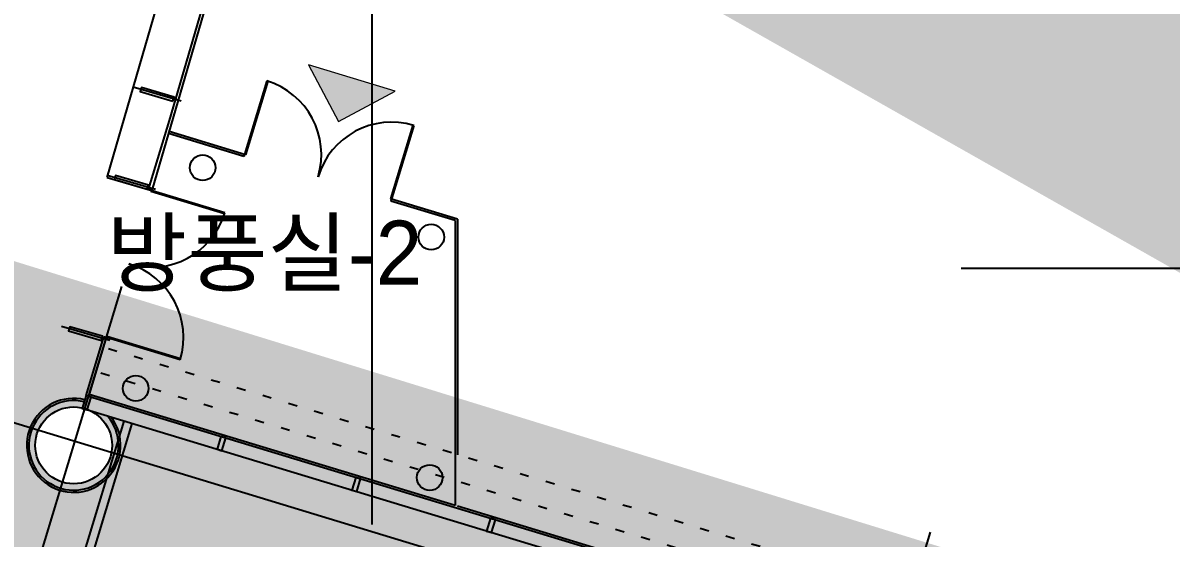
# Model space of a CAD drawing. Header units: metres. Extents: x 630750 to 860239, y 578133 to 726633.
# Drawn here: x 724016 to 737464, y 629753 to 635785 of the extents above; entities that cross this region are included whole.
import ezdxf

# ---------------------------------------------------------------- set-up
doc = ezdxf.new("R2010")
doc.units = ezdxf.units.M
doc.header["$LTSCALE"] = 300
for name, pattern in [('3$0$HIDDEN-1', [1.4, 0.35, -0.7, 0.35]), ('3$0$업무시설_XR-BASE$0$CONTINO', [0]), ('3$0$업무시설_xr-base$0$CONTINOUS', [0])]:
    doc.linetypes.add(name, pattern=pattern)
doc.layers.get('Defpoints').update_dxf_attribs({"color": 8})
for name, color, linetype in [('3$0$A-CON', 2, 'Continuous'), ('3$0$A-WALL-CONC', 2, 'Continuous'), ('3$0$KUK-F-STAIR', 4, 'Continuous'), ('3$0$KUK-WALL-DRYWALL', 4, 'Continuous'), ('3$0$KUK-WALL-FIN 1', 30, 'Continuous'), ('3$0$KUK-WALL-FIN_1', 30, 'Continuous'), ('A-CEN-1', 1, 'Continuous'), ('A-CON', 2, 'Continuous'), ('A-HAT-253', 253, 'Continuous'), ('A-STONE', 6, 'Continuous'), ('A-TXT', 3, 'Continuous'), ('A-WIN-GLASS', 4, 'Continuous'), ('KUK_WALL_우드블럭라인', 30, 'Continuous')]:
    doc.layers.add(name, color=color, linetype=linetype)
doc.layers.add('A-WALL', color=130, linetype='Continuous', lineweight=18)
doc.styles.add('돋움', font='')
doc.styles.get('돋움').set_extended_font_data('Dotum')

# ---------------------------------------------------------------- blocks, each defined once
blk = doc.blocks.new('*U39')
at = {"layer": 'A-WALL', "color": 1, "linetype": 'Continuous'}
for p, q in [((49.57693041230284, -42.17321923643901), (46.57693041230281, -45.17321923643895)), ((46.57693041230281, -45.17321923643895), (46.57693041230281, -42.17321923643901))]:
    blk.add_line(p, q, dxfattribs=at)
at = {"layer": 'A-WALL', "color": 1, "linetype": 'Continuous', "extrusion": (0, 0, -1)}
blk.add_solid([(-46.57693041230281, -42.17321923643901), (-49.57693041230284, -42.17321923643901), (-46.57693041230281, -45.17321923643895)], dxfattribs=at)
blk = doc.blocks.new('ARROW_01')
at = {"layer": 'A-WALL', "color": 1}
blk.add_lwpolyline([(49.57693041230284, -42.17321923643901), (46.57693041230281, -45.17321923643895), (46.57693041230281, -42.17321923643892), (49.57693041230284, -42.17321923643901)], dxfattribs=at)
at = {"layer": 'A-WALL', "color": 1, "linetype": 'Continuous'}
blk.add_blockref('*U39', (0, 0), dxfattribs=at)
blk = doc.blocks.new('A$C78790056')
at = {"layer": 'A-WIN-GLASS'}
blk.add_lwpolyline([(115.4844652461761, 191.3728172595147), (58.06956524829729, 208.7949083565036), (12.77212839730305, 59.51616836020685), (70.1870283962005, 42.09407726310155)], close=True, dxfattribs=at)
blk = doc.blocks.new('3$0$con2')
at = {"layer": '3$0$A-WALL-CONC', "linetype": '3$0$업무시설_xr-base$0$CONTINOUS'}
h = blk.add_hatch(color=251, dxfattribs=at)
h.dxf.hatch_style = 1
edge = h.paths.add_edge_path(flags=17)
edge.add_arc((-134345.8576933428, -276172.1559447603), 450, 0, 360)
h.paths.add_polyline_path([(-156156.5831764939, -311179.8801300706), (-156334.967498856, -311089.4421207191), (-156922.8145596481, -312248.9402160676), (-156744.4302372805, -312339.3782254228)], flags=16)
h.paths.add_polyline_path([(-157332.2772980689, -313498.8763207732), (-157510.6616204328, -313408.4383114207), (-158053.2896765567, -314478.7442455854), (-157874.9053541816, -314569.1822549434)], flags=16)
h.paths.add_polyline_path([(-94657.59437126508, -334034.6891811512), (-94715.66800825325, -334226.072181146), (-93739.6147082786, -334522.2477297833), (-93681.54107129043, -334330.8647297885)], flags=17)
h.paths.add_polyline_path([(-111499.3047738786, -328924.210122052), (-111557.3784108649, -329115.5931220468), (-110581.3251108921, -329411.768670685), (-110523.2514739039, -329220.3856706893)], flags=17)
h.paths.add_polyline_path([(-109394.0917739331, -329563.0201289126), (-109452.1654109213, -329754.4031289074), (-108476.1121109485, -330050.5786775447), (-108418.0384739603, -329859.1956775499)], flags=17)
h.paths.add_polyline_path([(-107288.8787739801, -330201.8301357388), (-107346.9524109664, -330393.2131357336), (-106370.8991109936, -330689.3886843709), (-106312.8254740055, -330498.0056843761)], flags=17)
h.paths.add_polyline_path([(-105183.6657740383, -330840.6401426116), (-105241.7394110265, -331032.0231426064), (-104265.6861110519, -331328.1986912437), (-104207.6124740637, -331136.8156912489)], flags=17)
h.paths.add_polyline_path([(-103078.4527741003, -331479.4501494936), (-103136.5264110885, -331670.8331494894), (-102160.4731111138, -331967.0086981267), (-102102.3994741256, -331775.6256981309)], flags=16)
h.paths.add_polyline_path([(-100973.2397741566, -332118.2601563543), (-101031.3134111448, -332309.6431563491), (-100055.2601111702, -332605.8187049864), (-99997.18647418199, -332414.4357049916)], flags=16)
h.paths.add_polyline_path([(-98868.02677420927, -332757.0701632065), (-98926.10041119745, -332948.4531632013), (-97950.0471112228, -333244.6287118386), (-97891.97347423648, -333053.2457118438)], flags=16)
h.paths.add_polyline_path([(-96762.81377425631, -333395.8801700411), (-96820.88741124449, -333587.2631700359), (-95844.83411126984, -333883.4387186732), (-95786.76047428352, -333692.0557186775)], flags=16)
edge = h.paths.add_edge_path(flags=17)
edge.add_arc((-134345.8563567924, -286072.1815134216), 450, 0, 360)
h.paths.add_polyline_path([(-143845.8592335361, -275922.156550906), (-143845.8592335361, -275872.156550906), (-144545.8533352896, -275872.156550906), (-144545.8533352896, -286422.156550906), (-141345.8537281466, -286422.156550906), (-141345.8537281466, -286222.1570651344), (-143845.8533352896, -286222.156550906), (-143845.8533352896, -285772.1609466186), (-144345.8533352896, -285772.1609466186), (-144345.8533352896, -276572.156550906), (-143845.8533352896, -276572.156550906), (-143845.8533352896, -276122.156550906), (-141745.8533352896, -276122.156550906), (-141345.85372924, -276122.1569182335), (-141345.85372924, -275922.1570140215)], flags=17)
h.paths.add_polyline_path([(-104645.8567190229, -260722.1560115957), (-107545.8564684561, -260722.1547972992), (-107545.8564692999, -260922.1547972992), (-104645.8567190229, -260922.1560115957)], flags=16)
h.paths.add_polyline_path([(-105845.8567807044, -322372.1547971837), (-105845.8567807044, -325422.1547971837), (-105555.8567807044, -325422.1547971837), (-105555.8567807044, -325222.1547971837), (-105645.8567807044, -325222.1547971837), (-105645.8567807044, -322572.1547971837), (-99445.85678070439, -322572.1547971837), (-99445.85678070439, -325222.1547971837), (-104555.8567807044, -325222.1547971837), (-104555.8567807044, -325422.1547971837), (-99245.85678070439, -325422.1547971837), (-99245.85678070439, -322372.1547971837)], flags=17)
edge = h.paths.add_edge_path(flags=17)
edge.add_arc((-99495.85636712825, -295972.15608779), 450, 0, 360)
edge = h.paths.add_edge_path(flags=17)
edge.add_arc((-114495.8576933428, -312472.15608779), 450, 0, 360)
edge = h.paths.add_edge_path(flags=17)
edge.add_arc((-114495.8576933428, -319072.15608779), 450, 0, 360)
edge = h.paths.add_edge_path(flags=16)
edge.add_arc((-114545.8576933428, -327472.15608779), 400, 0, 360)
h.paths.add_polyline_path([(-99895.85636712825, -302172.1546005368), (-99095.85636712825, -302172.1546005368), (-99095.85636712825, -302972.1546005368), (-99895.85636712825, -302972.1546005368)], flags=17)
h.paths.add_polyline_path([(-92295.85769334277, -302072.15608779), (-91595.85769334277, -302072.15608779), (-91595.85769334277, -303072.15608779), (-92295.85769334277, -303072.15608779)], flags=17)
h.paths.add_polyline_path([(-92295.85769334277, -311972.15608779), (-91595.85769334277, -311972.15608779), (-91595.85769334277, -312972.15608779), (-92295.85769334277, -312972.15608779)], flags=17)
edge = h.paths.add_edge_path()
edge.add_arc((-127717.7200647521, -334910.6238654194), 400, 0, 360)
h.paths.add_polyline_path([(-166745.8579804118, -285572.1560812503), (-165945.8579804118, -285572.1560812503), (-165945.8579804118, -286372.1560812503), (-166745.8579804118, -286372.1560812503)], flags=16)
h.paths.add_polyline_path([(-151620.1005258582, -327239.6287948716), (-152385.6325258373, -327007.3342469143), (-152617.9270737938, -327772.8662468906), (-151852.3950738165, -328005.1607948489)], flags=16)
h.paths.add_polyline_path([(-164251.3785254828, -323406.7687535699), (-165016.9105254601, -323174.4742056126), (-165249.2050734184, -323940.0062055899), (-164483.6730734411, -324172.3007535472)], flags=17)
h.paths.add_polyline_path([(-165728.1357749405, -305715.7474075904), (-166493.6677749178, -305483.452859633), (-166725.9623228743, -306248.9848596103), (-165960.430322897, -306481.2794075677)], flags=16)
h.paths.add_polyline_path([(-170567.0175252951, -321490.33873292), (-171332.5495252724, -321258.0441849617), (-171564.8440732307, -322023.576184939), (-170799.3120732534, -322255.8707328964)], flags=17)
h.paths.add_polyline_path([(-166745.8563654407, -295572.1542682223), (-165945.8563654407, -295572.1542682223), (-165945.8563654407, -296372.1542682223), (-166745.8563654407, -296372.1542682223)], flags=16)
edge = h.paths.add_edge_path(flags=16)
edge.add_arc((-137840.0001433849, -314543.9354146126), 450, 0, 360)
edge = h.paths.add_edge_path(flags=16)
edge.add_arc((-128366.5416436682, -317418.580445588), 450, 0, 360)
h.paths.add_polyline_path([(-146814.5461162537, -311402.673310296), (-147580.078116231, -311170.3787623377), (-147812.3726641893, -311935.910762315), (-147046.840664212, -312168.2053102724)], flags=16)
h.paths.add_polyline_path([(-182399.0989564455, -318004.4905875133), (-183068.9394564259, -317801.232858051), (-183272.1971858873, -318471.0733580304), (-182602.3566859088, -318674.3310874937)], flags=16)
h.paths.add_polyline_path([(-183245.8579804118, -305522.1562243555), (-182545.8579804118, -305522.1562243555), (-182545.8579804118, -306222.1562243555), (-183245.8579804118, -306222.1562243555)], flags=16)
h.paths.add_polyline_path([(-183245.8579804118, -295622.1562243555), (-182545.8579804118, -295622.1562243555), (-182545.8579804118, -296322.1562243555), (-183245.8579804118, -296322.1562243555)], flags=17)
h.paths.add_polyline_path([(-183245.8579804118, -285722.1562243555), (-182545.8579804118, -285722.1562243555), (-182545.8579804118, -286422.1562243555), (-183245.8579804118, -286422.1562243555)], flags=17)
h.paths.add_polyline_path([(-183245.8579804118, -280472.1542567856), (-182545.8579804118, -280472.1542567856), (-182545.8579804118, -281172.1542567856), (-183245.8579804118, -281172.1542567856)], flags=17)
h.paths.add_polyline_path([(-167847.8235250528, -312701.2269073821), (-168613.3555250301, -312468.9323594248), (-168845.6500729884, -313234.4643594021), (-168080.1180730111, -313466.7589073594)], flags=17)
h.paths.add_polyline_path([(-173995.8579804118, -310859.8697950983), (-173195.8579804118, -310859.8697950983), (-173195.8579804118, -311659.8697950983), (-173995.8579804118, -311659.8697950983)], flags=16)
h.paths.add_polyline_path([(-173995.8579804118, -305472.1562243555), (-173195.8579804118, -305472.1562243555), (-173195.8579804118, -306272.1562243555), (-173995.8579804118, -306272.1562243555)], flags=16)
edge = h.paths.add_edge_path(flags=17)
edge.add_arc((-130500.7470595132, -324451.905920992), 450, 0, 360)
edge = h.paths.add_edge_path(flags=17)
edge.add_arc((-139974.2067627966, -321577.2621805075), 450, 0, 360)
h.paths.add_polyline_path([(-148948.7522756144, -318435.9985600862), (-149714.2842755917, -318203.7040121289), (-149946.57882355, -318969.2360121062), (-149181.0468235727, -319201.5305600635)], flags=16)
h.paths.add_polyline_path([(-173995.8579804118, -295572.1562243555), (-173195.8579804118, -295572.1562243555), (-173195.8579804118, -296372.1562243555), (-173995.8579804118, -296372.1562243555)], flags=16)
h.paths.add_polyline_path([(-173995.8579804118, -285672.1562243555), (-173195.8579804118, -285672.1562243555), (-173195.8579804118, -286472.1562243555), (-173995.8579804118, -286472.1562243555)], flags=16)
h.paths.add_polyline_path([(-164445.8533352896, -276572.1562243555), (-163645.8533352896, -276572.1562243555), (-163645.8533352896, -275772.1562243555), (-164445.8533352896, -275772.1562243555)], flags=16)
h.paths.add_polyline_path([(-173945.8579804118, -276472.1560813257), (-173345.8579804118, -276472.1560813257), (-173345.8579804118, -275872.1560813257), (-173945.8579804118, -275872.1560813257)], flags=17)
h.paths.add_polyline_path([(-144645.8530106566, -302172.1552083608), (-143845.8530106566, -302172.1552083608), (-143845.8530106566, -302972.1552083608), (-144645.8530106566, -302972.1552083608)], flags=17)
h.paths.add_polyline_path([(-144645.8530106566, -295572.1552083608), (-143845.8530106566, -295572.1552083608), (-143845.8530106566, -296372.1552083608), (-144645.8530106566, -296372.1552083608)], flags=16)
h.paths.add_polyline_path([(-99845.85636712825, -327072.1547499498), (-99045.85636712825, -327072.1547499498), (-99045.85636712825, -327872.1547499498), (-99845.85636712825, -327872.1547499498)], flags=16)
h.paths.add_polyline_path([(-154445.8530106566, -302272.1552083608), (-153845.8530106566, -302272.1552083608), (-153845.8530106566, -302872.1552083608), (-154445.8530106566, -302872.1552083608)], flags=17)
edge = h.paths.add_edge_path(flags=17)
edge.add_arc((-124445.8564897778, -286072.15608779), 350, 0, 360)
edge = h.paths.add_edge_path(flags=17)
edge.add_arc((-124445.8564897778, -295972.1547972992), 350, 0, 360)
edge = h.paths.add_edge_path(flags=17)
edge.add_arc((-134345.8550171427, -302572.1546182683), 350, 0, 360)
edge = h.paths.add_edge_path(flags=17)
edge.add_arc((-134345.8550171427, -295972.1546182692), 350, 0, 360)
h.paths.add_polyline_path([(-92345.85798041178, -253222.1524974763), (-91645.85798041178, -253222.1524974763), (-91645.85798041178, -253922.1524974763), (-92345.85798041178, -253922.1524974763)], flags=17)
h.paths.add_polyline_path([(-173995.8579804118, -253222.1524974763), (-173295.8579804118, -253222.1524974763), (-173295.8579804118, -253922.1524974763), (-173995.8579804118, -253922.1524974763)], flags=17)
h.paths.add_polyline_path([(-92345.85821095695, -333872.1562235154), (-91645.85821095695, -333872.1562235154), (-91645.85821095695, -334572.1562235154), (-92345.85821095695, -334572.1562235154)], flags=17)
h.paths.add_polyline_path([(-92395.85769334277, -327072.15608779), (-91645.85769334277, -327072.15608779), (-91645.85769334277, -327872.15608779), (-92395.85769334277, -327872.15608779)], flags=16)
h.paths.add_polyline_path([(-92295.85769334277, -318572.15608779), (-91595.85769334277, -318572.15608779), (-91595.85769334277, -319572.15608779), (-92295.85769334277, -319572.15608779)], flags=17)
edge = h.paths.add_edge_path(flags=17)
edge.add_arc((-107945.8576933428, -329272.15608779), 450, 0, 360)
edge = h.paths.add_edge_path(flags=17)
edge.add_arc((-107945.8576933428, -295972.15608779), 500, 0, 360)
h.paths.add_polyline_path([(-108345.8579804118, -318572.1560813257), (-107545.8579804118, -318572.1560813257), (-107545.8579804118, -319572.1560813257), (-108345.8579804118, -319572.1560813257)], flags=17)
h.paths.add_polyline_path([(-108345.8579804118, -311972.1562243555), (-107545.8579804118, -311972.1562243555), (-107545.8579804118, -312972.1562243555), (-108345.8579804118, -312972.1562243555)], flags=17)
h.paths.add_polyline_path([(-108345.8579804118, -302072.1562243555), (-107545.8579804118, -302072.1562243555), (-107545.8579804118, -303072.1562243555), (-108345.8579804118, -303072.1562243555)], flags=17)
h.paths.add_polyline_path([(-124845.8595736942, -253172.15608779), (-124045.8595736942, -253172.15608779), (-124045.8595736942, -253972.15608779), (-124845.8595736942, -253972.15608779)], flags=17)
h.paths.add_polyline_path([(-144645.8579804118, -253172.1560813257), (-143845.8579804118, -253172.1560813257), (-143845.8579804118, -253972.1560813257), (-144645.8579804118, -253972.1560813257)], flags=17)
h.paths.add_polyline_path([(-164445.6069526359, -253172.15608779), (-163645.6069526359, -253172.15608779), (-163645.6069526359, -253972.15608779), (-164445.6069526359, -253972.15608779)], flags=17)
h.paths.add_polyline_path([(-114945.8579804118, -253172.1562243555), (-114145.8579804118, -253172.1562243555), (-114145.8579804118, -253972.1562243555), (-114945.8579804118, -253972.1562243555)], flags=17)
h.paths.add_polyline_path([(-134645.8579804118, -253272.1562243545), (-134045.8579804118, -253272.1562243545), (-134045.8579804118, -253872.1562243545), (-134645.8579804118, -253872.1562243545)], flags=17)
h.paths.add_polyline_path([(-154445.8579804118, -253272.1562243545), (-153845.8579804118, -253272.1562243545), (-153845.8579804118, -253872.1562243545), (-154445.8579804118, -253872.1562243545)], flags=17)
h.paths.add_polyline_path([(-99745.85798041178, -253272.1560813257), (-99145.85798041178, -253272.1560813257), (-99145.85798041178, -253872.1560813257), (-99745.85798041178, -253872.1560813257)], flags=17)
h.paths.add_polyline_path([(-108345.8579804118, -253172.1562243545), (-107545.8579804118, -253172.1562243545), (-107545.8579804118, -253972.1562243545), (-108345.8579804118, -253972.1562243545)], flags=17)
h.paths.add_polyline_path([(-92295.85798041178, -295622.1562243555), (-91595.85798041178, -295622.1562243555), (-91595.85798041178, -296322.1562243555), (-92295.85798041178, -296322.1562243555)], flags=17)
h.paths.add_polyline_path([(-92295.85798041178, -285722.1562243555), (-91595.85798041178, -285722.1562243555), (-91595.85798041178, -286422.1562243555), (-92295.85798041178, -286422.1562243555)], flags=17)
h.paths.add_polyline_path([(-92295.85798041178, -275822.1562243555), (-91595.85798041178, -275822.1562243555), (-91595.85798041178, -276522.1562243555), (-92295.85798041178, -276522.1562243555)], flags=17)
h.paths.add_polyline_path([(-92295.85798041178, -269222.1562243555), (-91595.85798041178, -269222.1562243555), (-91595.85798041178, -269922.1562243555), (-92295.85798041178, -269922.1562243555)], flags=17)
h.paths.add_polyline_path([(-92295.85798041178, -260722.1560813257), (-91595.85798041178, -260722.1560813257), (-91595.85798041178, -261422.1560813257), (-92295.85798041178, -261422.1560813257)], flags=17)
h.paths.add_polyline_path([(-99845.85798041178, -331472.1562243555), (-99045.85798041178, -331472.1562243555), (-99045.85798041178, -332272.1562243555), (-99845.85798041178, -332272.1562243555)], flags=16)
h.paths.add_polyline_path([(-114945.8579804118, -285672.1562243555), (-114145.8579804118, -285672.1562243555), (-114145.8579804118, -286472.1562243555), (-114945.8579804118, -286472.1562243555)], flags=16)
h.paths.add_polyline_path([(-174045.8579804118, -269172.1562243555), (-173245.8579804118, -269172.1562243555), (-173245.8579804118, -269972.1562243555), (-174045.8579804118, -269972.1562243555)], flags=16)
h.paths.add_polyline_path([(-174045.8579804118, -260672.1560813257), (-173245.8579804118, -260672.1560813257), (-173245.8579804118, -261472.1560813257), (-174045.8579804118, -261472.1560813257)], flags=16)
edge = h.paths.add_edge_path(flags=17)
edge.add_arc((-124445.8576933428, -276172.1559447603), 450, 0, 360)
edge = h.paths.add_edge_path(flags=17)
edge.add_arc((-114545.8576933428, -295972.15608779), 450, 0, 360)
edge = h.paths.add_edge_path(flags=17)
edge.add_arc((-114545.8576933428, -302572.15608779), 450, 0, 360)
h.paths.add_polyline_path([(-114945.8579804118, -269172.1562243555), (-114145.8579804118, -269172.1562243555), (-114145.8579804118, -269972.1562243555), (-114945.8579804118, -269972.1562243555)], flags=16)
h.paths.add_polyline_path([(-100595.8579804118, -260722.1562243555), (-99795.85798041178, -260722.1562243555), (-99795.85798041178, -261522.1562243555), (-100595.8579804118, -261522.1562243555)], flags=17)
h.paths.add_polyline_path([(-114945.8579804118, -260672.1560813257), (-114145.8579804118, -260672.1560813257), (-114145.8579804118, -261472.1560813257), (-114945.8579804118, -261472.1560813257)], flags=16)
h.paths.add_polyline_path([(-108345.8563671282, -285672.1547499498), (-107545.8563671282, -285672.1547499498), (-107545.8563671282, -286472.1547499498), (-108345.8563671282, -286472.1547499498)], flags=16)
h.paths.add_polyline_path([(-99895.85636712825, -285672.1547499498), (-99095.85636712825, -285672.1547499498), (-99095.85636712825, -286472.1547499498), (-99895.85636712825, -286472.1547499498)], flags=16)
h.paths.add_polyline_path([(-99895.85636712825, -275772.1547499498), (-99095.85636712825, -275772.1547499498), (-99095.85636712825, -276572.1547499498), (-99895.85636712825, -276572.1547499498)], flags=16)
h.paths.add_polyline_path([(-108345.8563671282, -275772.1547499498), (-107545.8563671282, -275772.1547499498), (-107545.8563671282, -276572.1547499498), (-108345.8563671282, -276572.1547499498)], flags=16)
h.paths.add_polyline_path([(-114945.8563671282, -275772.1547499498), (-114145.8563671282, -275772.1547499498), (-114145.8563671282, -276572.1547499498), (-114945.8563671282, -276572.1547499498)], flags=16)
h.paths.add_polyline_path([(-124845.8563671282, -260672.1547499498), (-124045.8563671282, -260672.1547499498), (-124045.8563671282, -261472.1547499498), (-124845.8563671282, -261472.1547499498)], flags=16)
h.paths.add_polyline_path([(-134745.8563671283, -260672.1547499498), (-133945.8563671283, -260672.1547499498), (-133945.8563671283, -261472.1547499498), (-134745.8563671283, -261472.1547499498)], flags=16)
h.paths.add_polyline_path([(-144645.8563671283, -260672.1547499498), (-143845.8563671283, -260672.1547499498), (-143845.8563671283, -261472.1547499498), (-144645.8563671283, -261472.1547499498)], flags=16)
h.paths.add_polyline_path([(-154545.8563671283, -260672.1547499498), (-153745.8563671283, -260672.1547499498), (-153745.8563671283, -261472.1547499498), (-154545.8563671283, -261472.1547499498)], flags=16)
h.paths.add_polyline_path([(-154545.8563671283, -269172.1547499498), (-153745.8563671283, -269172.1547499498), (-153745.8563671283, -269972.1547499498), (-154545.8563671283, -269972.1547499498)], flags=16)
h.paths.add_polyline_path([(-144645.8563671283, -269172.1547499498), (-143845.8563671283, -269172.1547499498), (-143845.8563671283, -269972.1547499498), (-144645.8563671283, -269972.1547499498)], flags=16)
h.paths.add_polyline_path([(-134745.8563671283, -269172.1547499498), (-133945.8563671283, -269172.1547499498), (-133945.8563671283, -269972.1547499498), (-134745.8563671283, -269972.1547499498)], flags=16)
h.paths.add_polyline_path([(-124845.8563671282, -269172.1547499498), (-124045.8563671282, -269172.1547499498), (-124045.8563671282, -269972.1547499498), (-124845.8563671282, -269972.1547499498)], flags=16)
h.paths.add_polyline_path([(-99895.85636712825, -269172.1547499498), (-99095.85636712825, -269172.1547499498), (-99095.85636712825, -269972.1547499498), (-99895.85636712825, -269972.1547499498)], flags=16)
edge = h.paths.add_edge_path(flags=17)
edge.add_arc((-142631.0758242554, -330333.0349878318), 450, 0, 360)
h.paths.add_polyline_path([(-92245.85648977784, -248122.1547972992), (-91645.85648977784, -248122.1547972992), (-91645.85648977784, -248722.1547972992), (-92245.85648977784, -248722.1547972992)], flags=16)
h.paths.add_polyline_path([(-154545.8530106566, -275772.1552083608), (-153745.8530106566, -275772.1552083608), (-153745.8530106566, -276572.1552083608), (-154545.8530106566, -276572.1552083608)], flags=16)
h.paths.add_polyline_path([(-181495.8564897779, -275872.1547972992), (-180895.8564897779, -275872.1547972992), (-180895.8564897779, -276472.1547972992), (-181495.8564897779, -276472.1547972992)], flags=17)
h.paths.add_polyline_path([(-181495.8564897779, -269272.1547972992), (-180895.8564897779, -269272.1547972992), (-180895.8564897779, -269872.1547972992), (-181495.8564897779, -269872.1547972992)], flags=17)
h.paths.add_polyline_path([(-181495.8564897779, -260772.1547972992), (-180895.8564897779, -260772.1547972992), (-180895.8564897779, -261372.1547972992), (-181495.8564897779, -261372.1547972992)], flags=17)
h.paths.add_polyline_path([(-99745.85648977784, -248122.1547972992), (-99145.85648977784, -248122.1547972992), (-99145.85648977784, -248722.1547972992), (-99745.85648977784, -248722.1547972992)], flags=16)
h.paths.add_polyline_path([(-108245.8564897778, -248122.1547972992), (-107645.8564897778, -248122.1547972992), (-107645.8564897778, -248722.1547972992), (-108245.8564897778, -248722.1547972992)], flags=16)
h.paths.add_polyline_path([(-114845.8564897778, -248122.1547972992), (-114245.8564897778, -248122.1547972992), (-114245.8564897778, -248722.1547972992), (-114845.8564897778, -248722.1547972992)], flags=16)
h.paths.add_polyline_path([(-124745.8564897778, -248122.1547972992), (-124145.8564897778, -248122.1547972992), (-124145.8564897778, -248722.1547972992), (-124745.8564897778, -248722.1547972992)], flags=16)
h.paths.add_polyline_path([(-134645.8564897779, -248122.1547972992), (-134045.8564897779, -248122.1547972992), (-134045.8564897779, -248722.1547972992), (-134645.8564897779, -248722.1547972992)], flags=16)
h.paths.add_polyline_path([(-144545.8564897779, -248122.1547972992), (-143945.8564897779, -248122.1547972992), (-143945.8564897779, -248722.1547972992), (-144545.8564897779, -248722.1547972992)], flags=16)
h.paths.add_polyline_path([(-154445.8564897779, -248122.1547972992), (-153845.8564897779, -248122.1547972992), (-153845.8564897779, -248722.1547972992), (-154445.8564897779, -248722.1547972992)], flags=16)
h.paths.add_polyline_path([(-164345.8564897779, -248122.1547972992), (-163745.8564897779, -248122.1547972992), (-163745.8564897779, -248722.1547972992), (-164345.8564897779, -248722.1547972992)], flags=16)
h.paths.add_polyline_path([(-173945.8564897779, -248122.1547972992), (-173345.8564897779, -248122.1547972992), (-173345.8564897779, -248722.1547972992), (-173945.8564897779, -248722.1547972992)], flags=16)
h.paths.add_polyline_path([(-181495.8564897779, -248122.1547972992), (-180895.8564897779, -248122.1547972992), (-180895.8564897779, -248722.1547972992), (-181495.8564897779, -248722.1547972992)], flags=17)
h.paths.add_polyline_path([(-156129.8194576188, -308837.2831994401), (-156275.2053936239, -309124.0494812405), (-155530.0692156258, -309501.8216516984), (-155767.468990166, -309970.0804979041), (-155589.0791846219, -310060.5076919611), (-155031.8704168297, -308961.4420538213), (-158742.6501794647, -307835.4356849728), (-158800.7238164528, -308026.8186849676), (-158705.0323164559, -308055.8555034617), (-159053.4741383924, -309204.1535034276), (-159149.1656383894, -309175.1166849335), (-159207.2392753794, -309366.4996849274), (-159111.5477753825, -309395.5365034224), (-160940.8673405483, -315424.101003243), (-163476.6920904725, -314654.6253131334), (-161647.3725253067, -308626.0608133128), (-160164.1542753506, -309076.13149998), (-160106.0806383624, -308884.7484999861), (-161589.2988883167, -308434.677813318), (-161240.8570663802, -307286.379813352), (-159757.6388164259, -307736.4505000202), (-159699.5651794358, -307545.0675000263), (-161374.1664293858, -307036.923176369), (-163726.1487274564, -314787.9346761381), (-158751.1624783746, -316297.5543678825), (-158462.7552948858, -315728.6924854185), (-158641.1341340601, -315638.2436607595), (-158853.666059308, -316057.445498492), (-160749.4843405544, -315482.1746402321), (-158513.649316462, -308113.9291404517)], flags=16)
h.paths.add_polyline_path([(-164195.8564932126, -268622.1547972992), (-164395.8564932126, -268622.1547972992), (-164395.8564932126, -260722.1547972992), (-161345.8564932126, -260722.1547972992), (-161345.8564932126, -269922.1547972992), (-164395.8564932126, -269922.1547972992), (-164395.8564932126, -269622.1547972992), (-164195.8564932126, -269622.1547972992), (-164195.8564932126, -269722.1547972992), (-161545.8564932126, -269722.1547972992), (-161545.8564932126, -267322.1547972992), (-163095.8564932126, -267322.1547972992), (-163095.8564932126, -267122.1547972992), (-161545.8564932126, -267122.1547972992), (-161545.8564932126, -260922.1547972992), (-164195.8564932126, -260922.1547972992), (-164195.8564932126, -267122.1547972992), (-164095.8564932126, -267122.1547972992), (-164095.8564932126, -267322.1547972992), (-164195.8564932126, -267322.1547972992)], flags=16)
h.paths.add_polyline_path([(-133745.8550171445, -297419.0153058193), (-133445.8550171445, -297419.0153058193), (-133445.8576933465, -294772.1575573118), (-133745.8576933465, -294772.1575573118)], flags=16)
h.paths.add_polyline_path([(-174045.8564897779, -269972.1547972992), (-174045.8564897779, -269172.1547972992), (-173245.8564897779, -269172.1547972992), (-173245.8564897779, -269972.1547972992)], flags=16)
edge = h.paths.add_edge_path()
edge.add_line((-92095.8619967143, -249472.1541314212), (-92095.8672311048, -249672.1541314222))
edge.add_line((-92095.8619967143, -249472.1541314212), (-92095.8619914784, -249672.1541314222))
edge.add_line((-92095.8619967143, -249472.1540840719), (-92095.85695746196, -249672.1540840784))
edge.add_line((-107745.8564897778, -269122.1544163836), (-107945.8564897778, -269122.1544163836))
edge.add_line((-107945.8564897778, -266622.1563265485), (-107745.8564897778, -266622.1563265485))
edge.add_line((-107945.8564897778, -265972.1563265504), (-107945.8573626208, -266622.1563265485))
edge.add_line((-107945.8564897778, -269122.1544163836), (-107945.8564897778, -269672.1563265504))
edge.add_line((-107745.8564897778, -269472.1563265504), (-107745.8564897778, -269122.1544163836))
edge.add_line((-107745.8573626208, -266622.1563265485), (-107745.8564897778, -265972.1563265504))
edge.add_arc((-131699.447305389, -252472.1540224183), 9200, 49.50486788076574, 89.99999978655659)
edge.add_line((-91895.85648977784, -331197.1560675841), (-91595.85798041178, -331197.1560877919))
edge.add_line((-91595.85771127259, -321272.15608779), (-91895.85648977784, -321272.15608779))
edge.add_line((-102295.8564785889, -264497.1547972992), (-102095.8564785871, -264497.1547972992))
edge.add_line((-102295.8564785889, -263497.1547972992), (-102095.8564785871, -263497.1547972992))
edge.add_line((-102095.8564785871, -264497.1547972992), (-102095.8564785871, -264872.1547972992))
edge.add_line((-102095.8564785889, -262922.1547972992), (-102095.8564785871, -263497.1547972992))
edge.add_line((-102295.8564785889, -264497.1547972992), (-102295.8564785889, -264672.1547972992))
edge.add_line((-102295.8564785889, -263122.1547972992), (-102295.8564785889, -263497.1547972992))
edge.add_line((-102095.8564785871, -264872.1547972992), (-103745.8564937714, -264872.1547972992))
edge.add_line((-102295.8564785889, -264672.1547972992), (-103745.8564935776, -264672.1547972992))
edge.add_line((-112628.4644521776, -328581.5755924158), (-113861.4296740725, -328207.4421807922))
edge.add_line((-112686.5380891657, -328772.9585924105), (-112628.4644521776, -328581.5755924158))
edge.add_line((-113989.8482669446, -328377.479567896), (-112686.5380891657, -328772.9585924105))
edge.add_line((-91895.85648977784, -334572.1562235154), (-91895.85648977784, -334872.7192606054))
edge.add_line((-91895.85648977784, -334872.7192606054), (-92552.38004269292, -334673.5024519715))
edge.add_line((-91595.85771127259, -321272.15608779), (-91595.85648977784, -257872.0194310186))
edge.add_line((-91645.85769334277, -327872.15608779), (-91595.85783843165, -327872.15608779))
edge.add_line((-91595.85783843165, -327872.15608779), (-91595.85781723847, -326772.15608779))
edge.add_line((-92552.38004269292, -334673.5024519715), (-92610.4536796811, -334864.8854519663))
edge.add_line((-92610.4536796811, -334864.8854519663), (-91595.8579790893, -335172.7563830683))
edge.add_line((-91595.8579790893, -335172.7563830683), (-91595.8579024936, -331197.1560877919))
edge.add_line((-113989.8482682056, -328504.2811765609), (-113989.8482682056, -328377.4795670327))
edge.add_line((-114139.8482682056, -328504.2811765609), (-114139.8482682056, -328154.579942414))
edge.add_line((-114212.7464810836, -327693.5972692635), (-113861.4296753335, -328207.4421799298))
edge.add_line((-114363.1416610184, -327827.9853371897), (-114139.8482682056, -328154.579942414))
edge.add_line((-114139.8482682056, -328504.2811765609), (-113989.8482682056, -328504.2811765609))
edge.add_line((-91595.85781723847, -326772.15608779), (-91895.8564897797, -326772.15608779))
edge.add_line((-180895.8537338062, -299322.1548830246), (-182995.8564897779, -299322.1548830246))
edge.add_line((-180895.8537338062, -299022.1548830246), (-180895.8537338062, -299322.1548830246))
edge.add_line((-182995.8564897779, -299022.1548830246), (-180895.8537338062, -299022.1548830246))
edge.add_line((-180895.855683409, -304122.1548830246), (-180895.855683409, -304422.1548830246))
edge.add_line((-180895.8556742485, -287122.1548830246), (-182995.8579804081, -287122.1548830246))
edge.add_line((-180895.8556742485, -287422.1548830246), (-180895.8556742485, -287122.1548830246))
edge.add_line((-182995.8579804118, -287422.1548830246), (-180895.8556742485, -287422.1548830246))
edge.add_line((-180895.855683409, -293072.1548830246), (-182995.857307222, -293072.1548830246))
edge.add_line((-180895.855683409, -292772.1548830246), (-180895.855683409, -293072.1548830246))
edge.add_line((-182995.8579804099, -292772.1548830246), (-180895.855683409, -292772.1548830246))
edge.add_line((-180895.855683409, -304422.1548830246), (-182995.8564897779, -304422.1548830246))
edge.add_line((-182995.8564897779, -304122.1548830246), (-180895.855683409, -304122.1548830246))
edge.add_line((-91595.85798041178, -331197.1560877919), (-91595.85798041178, -335172.7563824042))
edge.add_line((-91595.85798041178, -257872.147879585), (-91595.85798041178, -321272.15608779))
edge.add_line((-92095.8619967143, -249472.1541314212), (-92095.85380572108, -249672.1540840784))
edge.add_line((-89395.60653058467, -249672.1540840784), (-92095.85380572108, -249672.1540840784))
edge.add_line((-89395.61471503256, -249472.1541314222), (-92095.8619967143, -249472.1541314212))
edge.add_line((-125725.1196429211, -245475.6760746775), (-122586.818207145, -248122.1547972992))
edge.add_line((-128045.8576934042, -242472.1547081921), (-121345.8592236604, -248122.1547972992))
edge.add_line((-144945.8576933428, -243272.1546463327), (-131695.9298614117, -243272.1546948313))
edge.add_line((-145745.8576933428, -242472.1546434046), (-128045.8576934042, -242472.1547081921))
edge.add_line((-144945.8576933428, -248122.1547972992), (-144945.8576933428, -243272.1546463327))
edge.add_line((-145745.8576933428, -248122.1547972992), (-145745.8576933428, -242472.1546434046))
edge.add_line((-183095.9211890253, -306222.15608779), (-183095.9397874682, -313624.2504472075))
edge.add_line((-183295.8566912136, -313624.2499536754), (-183095.856694192, -313624.2498960079))
edge.add_line((-89395.60651488444, -248522.1522053819), (-91645.85375478891, -248522.1522053819))
edge.add_line((-92095.85648977784, -257472.1464456137), (-89395.60651488444, -257472.1464456137))
edge.add_line((-91595.85648977784, -257872.1464456137), (-88995.60651488444, -257872.1464456137))
edge.add_line((-89395.60651488444, -249672.1540700424), (-89395.60651488444, -257472.1464456137))
edge.add_line((-89395.60651488444, -248522.1522053819), (-89395.61469933418, -249472.1541173853))
edge.add_line((-88995.60651488444, -248122.1522053819), (-88995.60651488444, -257872.1464456137))
edge.add_line((-88995.60651488444, -248122.1522053819), (-91645.85649676649, -248122.1522053819))
edge.add_line((-102295.8564785889, -263122.1547972992), (-103745.8564920875, -263122.1547972992))
edge.add_line((-102095.8564785889, -262922.1547972992), (-103745.8564918957, -262922.1547972992))
edge.add_line((-99295.85648977784, -275772.1547972992), (-99295.85648977784, -269972.1547972992))
edge.add_line((-99095.85648977784, -275772.1547972992), (-99095.85648977784, -269972.1547972992))
edge.add_line((-99295.85648977784, -285672.1547972992), (-99295.85648977784, -276572.1547972992))
edge.add_line((-99095.85648977784, -285672.1547972992), (-99095.85648977784, -276572.1547972992))
edge.add_line((-99295.8564897797, -290172.1547638172), (-99095.85648977784, -290172.1547638172))
edge.add_line((-183245.8564897779, -306222.1547972992), (-183295.9211891241, -306222.1546905724))
edge.add_line((-111745.8564906216, -265972.1547972992), (-107945.8564897778, -265972.1547972992))
edge.add_line((-111745.8564739435, -262022.1547972992), (-111745.8564906216, -265972.1547972992))
edge.add_line((-111545.8564739435, -262022.1547972992), (-111745.8564739435, -262022.1547972992))
edge.add_line((-111545.8564777433, -262922.1547972992), (-111545.8564739435, -262022.1547972992))
edge.add_line((-111445.8564777433, -262922.1547972992), (-111545.8564777433, -262922.1547972992))
edge.add_line((-111445.8564785889, -263122.1547972992), (-111445.8564777433, -262922.1547972992))
edge.add_line((-111545.8564785889, -263122.1547972992), (-111445.8564785889, -263122.1547972992))
edge.add_line((-111545.8564897778, -265772.1547972992), (-111545.8564785889, -263122.1547972992))
edge.add_line((-103945.8564897778, -265772.1547972992), (-111545.8564897778, -265772.1547972992))
edge.add_line((-103945.8564785889, -263122.1547972992), (-103945.8564897778, -265772.1547972992))
edge.add_line((-110445.8564785889, -263122.1547972992), (-103945.8564785889, -263122.1547972992))
edge.add_line((-110445.8564777433, -262922.1547972992), (-110445.8564785889, -263122.1547972992))
edge.add_line((-109295.8564777433, -262922.1547972992), (-110445.8564777433, -262922.1547972992))
edge.add_line((-109295.8564692999, -260922.1547972992), (-109295.8564777433, -262922.1547972992))
edge.add_line((-111545.8564692999, -260922.1547972992), (-109295.8564692999, -260922.1547972992))
edge.add_line((-111545.8564697209, -261022.1547972992), (-111545.8564692999, -260922.1547972992))
edge.add_line((-111745.8564697209, -261022.1547972992), (-111545.8564697209, -261022.1547972992))
edge.add_line((-111745.8564684543, -260722.1547972992), (-111745.8564697209, -261022.1547972992))
edge.add_line((-108245.8564684561, -260722.1547972992), (-111745.8564684543, -260722.1547972992))
edge.add_line((-108245.8564692999, -260922.1547972992), (-108245.8564684561, -260722.1547972992))
edge.add_line((-109095.8564692999, -260922.1547972992), (-108245.8564692999, -260922.1547972992))
edge.add_line((-109095.8564777433, -262922.1547972992), (-109095.8564692999, -260922.1547972992))
edge.add_line((-103945.8564777452, -262922.1547972992), (-109095.8564777433, -262922.1547972992))
edge.add_line((-103945.8564897778, -260722.1560115957), (-103945.8564777452, -262922.1547972992))
edge.add_line((-103745.8564897778, -260722.1560115957), (-103945.8564897778, -260722.1560115957))
edge.add_line((-103745.8564918957, -262922.1547972992), (-103745.8564897778, -260722.1560115957))
edge.add_line((-103745.8564935776, -264672.1547972992), (-103745.8564920875, -263122.1547972992))
edge.add_line((-103745.8564954552, -266622.1563265485), (-103745.8564937714, -264872.1547972992))
edge.add_line((-103945.8564891632, -266622.1563265485), (-103745.8564954552, -266622.1563265485))
edge.add_line((-103945.8564897778, -265972.1547972992), (-103945.8564891632, -266622.1563265485))
edge.add_line((-107745.8564897778, -265972.1547972992), (-103945.8564897778, -265972.1547972992))
edge.add_line((-103745.8565040736, -269157.7598848253), (-103945.8566183432, -269162.154797301))
edge.add_line((-103745.8565062455, -269672.1547972992), (-103745.8565040736, -269157.7598848253))
edge.add_line((-107945.8564897778, -269672.1547972992), (-103745.8565062455, -269672.1547972992))
edge.add_line((-103945.8564897778, -269472.1547972992), (-107745.8564897797, -269472.1547972992))
edge.add_line((-103945.8564897778, -269162.154797301), (-103945.8564897778, -269472.1547972992))
edge.add_line((-173945.8564897779, -248622.1547972992), (-180895.8564897779, -248622.1547972992))
edge.add_line((-164345.8564897779, -248622.1547972992), (-173345.8564897779, -248622.1547972992))
edge.add_line((-154445.8564897779, -248622.1547972992), (-163745.8564897779, -248622.1547972992))
edge.add_line((-154445.8564897779, -248122.1547972992), (-181495.8564897779, -248122.1547972992))
edge.add_line((-144545.8564897779, -248622.1547972992), (-153845.8564897779, -248622.1547972992))
edge.add_line((-114845.8564897778, -248622.1547972992), (-124145.8564897778, -248622.1547972992))
edge.add_line((-108245.8564897778, -248622.1547972992), (-114245.8564897778, -248622.1547972992))
edge.add_line((-99745.85648977784, -248622.1547972992), (-107645.8564897778, -248622.1547972992))
edge.add_line((-92245.85648977784, -248622.1547972992), (-99145.85648977784, -248622.1547972992))
edge.add_line((-145745.8576933428, -248122.1547972992), (-153845.8564897779, -248122.1547972992))
edge.add_line((-144545.8564897779, -248122.1547972992), (-144945.8576933428, -248122.1547972992))
edge.add_line((-122586.818207145, -248122.1547972992), (-124145.8564897778, -248122.1547972992))
edge.add_line((-91645.85648977784, -248122.1547972992), (-121345.8592236604, -248122.1547972992))
edge.add_line((-180995.8579630054, -280772.1542567856), (-182545.8579804118, -280772.1542567856))
edge.add_line((-181495.8579630054, -280472.1542567856), (-183295.8579630054, -280472.1542567856))
edge.add_line((-180995.8573818247, -276472.1547972992), (-180995.8579630054, -280772.1542567856))
edge.add_line((-180995.8564897779, -269872.1547972992), (-180995.8573007289, -275872.1547972992))
edge.add_line((-180995.8564897779, -261372.1547972992), (-180995.8564897779, -269272.1547972992))
edge.add_line((-180995.8564897779, -248722.1547972992), (-180995.8564897779, -260772.1547972992))
edge.add_line((-181495.8564897779, -248122.1547972992), (-181495.8579630054, -280472.1542567856))
edge.add_line((-91895.85648977784, -331197.1560675841), (-91895.85648977784, -333872.15608779))
edge.add_line((-91895.85648977784, -326772.15608779), (-91895.85648977784, -327072.1547233997))
edge.add_line((-91895.85648977784, -319572.1547972992), (-91895.85648977784, -321272.15608779))
edge.add_line((-91895.85648977784, -312972.1547972992), (-91895.85648977784, -318572.1547972992))
edge.add_line((-91895.85648977784, -303072.1547972992), (-91895.85648977784, -311972.1547972992))
edge.add_line((-92095.85648977784, -296322.1560813257), (-92095.85648977784, -302072.1547972992))
edge.add_line((-92095.85648977784, -286422.1560813257), (-92095.85648977784, -295622.1560813257))
edge.add_line((-92095.85648977784, -276522.1560813257), (-92095.85648977784, -285722.1562243555))
edge.add_line((-92095.85648977784, -269922.1560813257), (-92095.85648977784, -275822.1560813257))
edge.add_line((-92095.85648977784, -261422.1560813257), (-92095.85648977784, -269222.1560813257))
edge.add_line((-92095.85648977784, -257472.1464456137), (-92095.85648977784, -260722.1560813257))
edge.add_line((-99095.85648977784, -286472.1547972992), (-99095.85648977784, -290172.1547638172))
edge.add_line((-99295.85648977784, -286472.1547972992), (-99295.8564897797, -290172.1547638172))
edge.add_line((-182995.8564897779, -304422.1548830246), (-182995.8564897779, -305522.1547972992))
edge.add_line((-182995.8564897779, -299322.1548830246), (-182995.8564897779, -304122.1548830246))
edge.add_line((-182995.8564897779, -296322.1547972992), (-182995.8564897779, -299022.1548830246))
edge.add_line((-182995.857307222, -293072.1548830246), (-182995.8564897779, -295622.1547972992))
edge.add_line((-182995.8579804118, -287422.1548830246), (-182995.8579804099, -292772.1548830246))
edge.add_line((-182995.8564897779, -286422.1547972992), (-182995.8579804081, -287122.1548830246))
edge.add_line((-182995.8564897779, -281172.1542567856), (-182995.8564897779, -285722.1547972992))
edge.add_line((-183295.8579630054, -280472.1542567856), (-183295.8566912136, -313624.2499536754))
at = {"layer": '3$0$A-CON'}
blk.add_circle((-137840.0001433849, -314543.9354146126), 450, dxfattribs=at)

msp = doc.modelspace()

# ---------------------------------------------------------------- linework, layer by layer
at = {"layer": '3$0$KUK-F-STAIR', "color": 7}
for p, q in [((723013.3520560579, 623568.0453994059), (725297.0591888821, 631094.0281946897)), ((723019.2494685997, 623931.869633052), (725201.3677171168, 631123.0651062222))]:
    msp.add_line(p, q, dxfattribs=at)
at = {"layer": '3$0$KUK-WALL-DRYWALL', "linetype": '3$0$업무시설_XR-BASE$0$CONTINO'}
msp.add_arc((724610.2542473683, 630838.4502482966), 525.0000000000065, 76.39500572604386, 40.86864805184419, dxfattribs=at)
at = {"layer": '3$0$KUK-WALL-FIN 1', "linetype": '3$0$HIDDEN-1'}
msp.add_line((734373.7563306561, 628816.316742582), (724873.5809909543, 631699.1513683271), dxfattribs=at)
at = {"layer": '3$0$KUK-WALL-FIN_1', "linetype": '3$0$업무시설_XR-BASE$0$CONTINO'}
msp.add_arc((724610.2542473683, 630838.4502482966), 549.999999999987, 76.24596789083107, 36.95040648479478, dxfattribs=at)
at = {"layer": 'A-CEN-1', "linetype": 'Continuous'}
for p, q in [((728104.3967018055, 706258.8109248953), (728104.3967038437, 629910.2208516425)), ((694392.6240785394, 640059.9911697207), (741754.1465273162, 625688.5168915801)), ((796986.3646544786, 632910.2232947666), (735004.39863263, 632910.2232931117)), ((716718.0383181854, 604829.4916969792), (725174.531216451, 632698.0577553138)), ((726191.4968179804, 601954.8466662564), (734647.9897162463, 629823.4127245909))]:
    msp.add_line(p, q, dxfattribs=at)
at = {"layer": 'A-CON'}
msp.add_circle((724610.2542453778, 630838.4439696928), 450, dxfattribs=at)
at = {"layer": 'A-HAT-253'}
for q in [(727432.9210581693, 642310.2203574826), (725538.6532370297, 633818.6286132481)]:
    msp.add_line((725000.7265176519, 633975.6055657237), q, dxfattribs=at)
at = {"layer": 'A-STONE'}
for centre in [(726120.9697001295, 634089.8662079881), (728798.9132469397, 633277.3841328142), (725337.0085059151, 631506.3041477168), (728780.418242417, 630461.3106452815)]:
    msp.add_circle(centre, 150, dxfattribs=at)
at = {"layer": 'A-WIN-GLASS'}
for p, q in [((725527.6196330802, 633821.3822042752), (727862.9985105982, 641824.2302547345)), ((725734.4414745641, 634644.3477105909), (727839.0020078318, 641856.2302547351)), ((726872.3782535566, 635106.5226315039), (726611.1455128451, 634245.6241505395)), ((726883.8612335611, 635103.0382133008), (726622.613029599, 634242.0887728368)), ((725488.022988145, 633833.4056492334), (725734.4414745641, 634644.3477105909)), ((726604.1544928185, 634222.61358785), (725722.8431314833, 634490.371723979)), ((726622.613029599, 634242.0887728368), (725729.5667630124, 634513.4121830633)), ((728583.342274239, 634587.3443192361), (728322.0115618787, 633726.1229704574)), ((728594.8252542436, 634583.8599010331), (728326.54564361, 633699.7382988187)), ((726611.1312326004, 634245.5771478892), (726604.1544928185, 634222.61358785)), ((725527.6196330802, 633821.3822042752), (725488.022988145, 633833.4056492334)), ((725518.8054701851, 633824.0602190561), (725515.318885084, 633812.5778965799)), ((726379.703951149, 633562.8274783457), (725518.8054701851, 633824.0602190561)), ((726376.2195329459, 633551.3444983407), (725515.318885084, 633812.5778965793)), ((729104.4001226358, 633488.626579996), (728322.0321565829, 633726.1908407757)), ((729080.4001226358, 633470.8320937904), (728326.54564361, 633699.7382988187)), ((729080.4001226358, 633470.8320937904), (729080.4001226358, 630134.1082017988)), ((729104.4001226358, 633488.626579996), (729104.4001226358, 630728.7599353155)), ((724755.7704044755, 631421.3038154461), (724965.197740318, 632111.0079631347)), ((724786.3899305349, 631412.0062553413), (724999.3042901026, 632113.1941700231)), ((724995.8172663774, 632101.71040303), (724965.197740318, 632111.0079631347)), ((725857.0412206787, 631840.3804776582), (724995.8177050014, 632101.7118475462)), ((725860.5256388818, 631851.8634576628), (724999.3042901026, 632113.1941700231)), ((734286.6416911266, 628529.2353390027), (724784.467999547, 631412.595488864)), ((734286.6416826656, 628529.235342425), (724784.4679911628, 631412.5954925405)), ((729080.4001226358, 630134.1082017988), (724791.4363484287, 631435.5598735327)), ((734183.9277036383, 628397.3791909758), (724710.470771122, 631272.0237461203)), ((734183.9276951735, 628397.3791944005), (724710.4707627341, 631272.0237497983)), ((734293.6105275648, 628552.2012990019), (729104.39892749, 630126.8259558631)), ((734293.6105191044, 628552.2013024243), (729104.3989190718, 630126.8259594237))]:
    msp.add_line(p, q, dxfattribs=at)
for points in [[(725772.8405185274, 634870.1258095277), (725786.8472075684, 634918.123858052), (725402.8628797538, 635030.1775772802), (725388.8561648501, 634982.1795363033), (725772.8405185274, 634870.1258095277)], [(725471.6961481003, 633838.1679285268), (725485.702837141, 633886.1659770512), (725101.7185093276, 633998.2196962794), (725087.7117944236, 633950.2216553023), (725471.6961481003, 633838.1679285268)], [(724934.8642112324, 632067.7721939042), (724948.8709002733, 632115.770242428), (724564.8865724595, 632227.8239616568), (724550.8798575557, 632179.8259206798), (724934.8642112324, 632067.7721939042)]]:
    msp.add_lwpolyline(points, dxfattribs=at)
for centre, start, end in [((726611.0468836678, 634245.2991158261), 343.130812094459, 73.12000005707763), ((728333.4938843555, 633722.6363853554), 73.12000005707763, 163.109188070769), ((725518.4804354717, 633824.1588482336), 253.1308121072252, 343.1200000864821), ((724995.8177050014, 632101.7118475462), 343.1200000864821, 73.1091880580043)]:
    msp.add_arc(centre, 900.0000160243233, start, end, dxfattribs=at)
at = {"layer": 'Defpoints'}
for p, q in [((725870.3201638234, 634867.7221780836), (725305.3832215273, 635032.5812124985)), ((725569.1757933963, 633835.7642970828), (725004.2388511002, 634000.6233314975)), ((725032.3438565284, 632065.3685624597), (724467.4069142321, 632230.227596875))]:
    msp.add_line(p, q, dxfattribs=at)
at = {"layer": 'KUK_WALL_우드블럭라인', "linetype": '3$0$HIDDEN-1'}
msp.add_line((734460.8667776871, 629103.3912459936), (724960.7456183538, 631986.209429814), dxfattribs=at)

# ---------------------------------------------------------------- block references
at = {"layer": '3$0$A-CON'}
msp.add_blockref('3$0$con2', (862450.2602234439, 945382.3857870207), dxfattribs=at)
at = {"layer": 'A-CON', "rotation": 359.9995058384816}
for p in [(724697.6990384273, 631212.5094079326), (726276.6087884146, 630733.401902883), (727855.5185384022, 630254.294397834), (729434.4282883897, 629775.1868927844)]:
    msp.add_blockref('A$C78790056', p, dxfattribs=at)
at = {"layer": 'A-WALL', "xscale": -250.0000000000284, "yscale": 250, "zscale": 249.9999999999239, "rotation": 208.109205837903}
for p in [(722409.2534805124, 619845.7213409866), (722409.2534708676, 619845.7213439152)]:
    msp.add_blockref('ARROW_01', p, dxfattribs=at)

# ---------------------------------------------------------------- texts
at = {"layer": 'A-TXT', "style": '돋움'}
msp.add_text('방풍실-2', height=750, dxfattribs=at).set_placement((724998.3712822783, 632719.7209031724))

doc.saveas('drawing.dxf')
